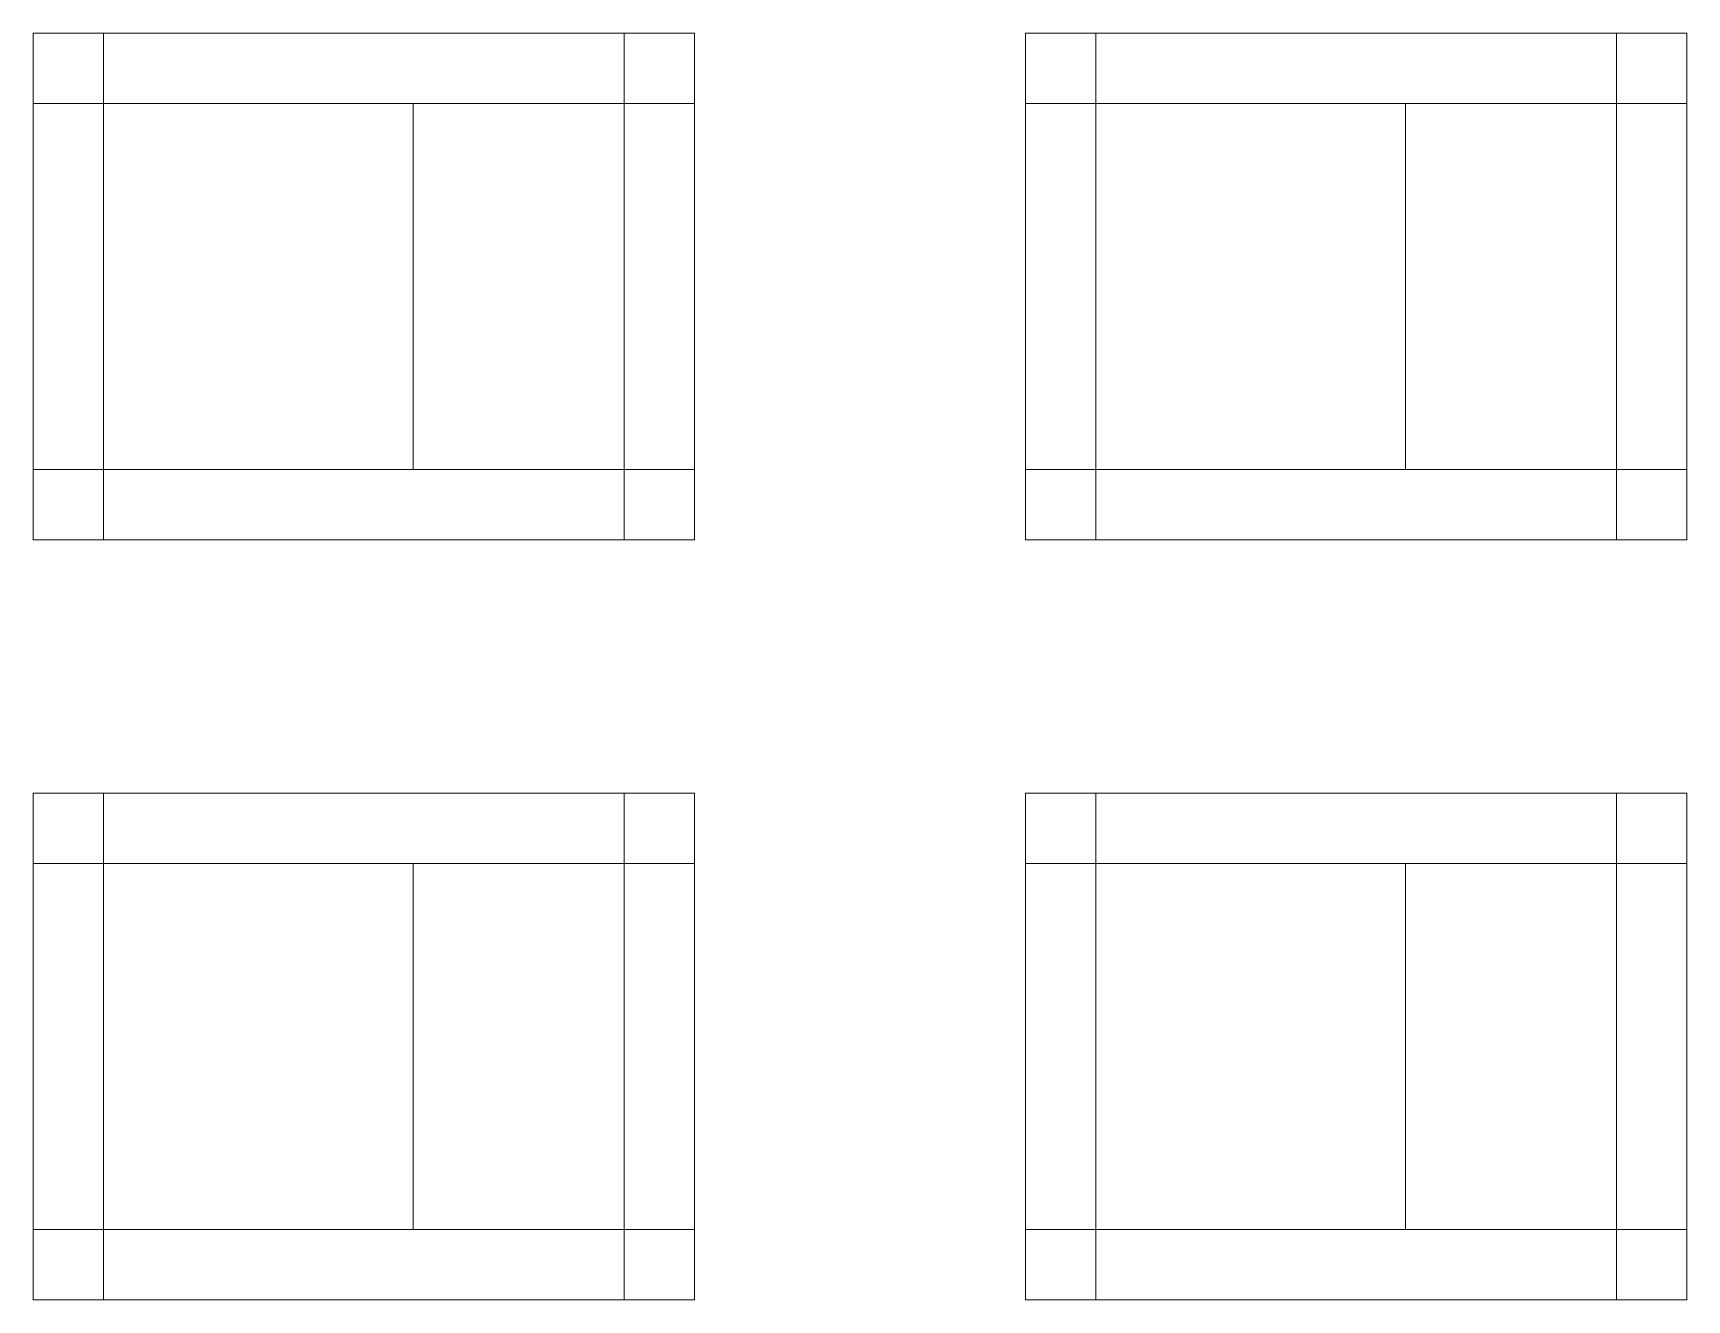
# Model space of a CAD drawing. Header units: millimetres. Extents: x 0 to 53000, y -591 to 24400.
# Drawn here: x 6000 to 17750, y 15400 to 24400 of the extents above; entities that cross this region are included whole.
import ezdxf

# ---------------------------------------------------------------- set-up
doc = ezdxf.new("R2010")
doc.units = ezdxf.units.MM
doc.layers.add('Привязки', color=2, linetype='Continuous', lineweight=0, plot=False, transparency=0.8)

# ---------------------------------------------------------------- blocks, each defined once
blk = doc.blocks.new('*U434')
at = {"layer": 'Привязки'}
for p, q in [((-2350, 1300), (-2350, 1800)), ((-2350, 1800), (2350, 1800)), ((-1850, 1300), (-1850, 1800)), ((1850, 1300), (1850, 1800)), ((2350, 1800), (2350, 1300)), ((-2350, -1800), (-2350, 1300)), ((-2350, 1300), (-1850, 1300)), ((350, 1300), (-1850, 1300)), ((-1850, 1300), (-1850, -1300)), ((350, -1300), (350, 1300)), ((350, 1300), (1850, 1300)), ((1850, 1300), (1850, -1300)), ((1850, 1300), (2350, 1300)), ((2350, 1300), (2350, -1300)), ((-1850, -1300), (-2350, -1300)), ((-1850, -1300), (350, -1300)), ((-1850, -1800), (-1850, -1300)), ((1850, -1300), (350, -1300)), ((2350, -1300), (1850, -1300)), ((1850, -1300), (1850, -1800)), ((2350, -1300), (2350, -1800)), ((-1850, -1800), (-2350, -1800)), ((2350, -1800), (-1850, -1800))]:
    blk.add_line(p, q, dxfattribs=at)
blk = doc.blocks.new('*U435')
at = {"layer": 'Привязки', "color": 0, "linetype": 'ByBlock', "lineweight": -2, "transparency": 16777216}
for p in [(0, 10800), (7050, 10800), (0, 5400), (7050, 5400)]:
    blk.add_blockref('*U434', p, dxfattribs=at)

msp = doc.modelspace()

# ---------------------------------------------------------------- linework, layer by layer
at = {"layer": 'Привязки'}
for p, direction in [((2740.67048, 3075), (0, 1)), ((3066.41299, 3074.73139), (0.00164919753, 0.99999864007))]:
    msp.add_xline(p, direction, dxfattribs=at)

# ---------------------------------------------------------------- block references
msp.add_blockref('*U435', (8350, 11800), dxfattribs=at)

doc.saveas('drawing.dxf')
